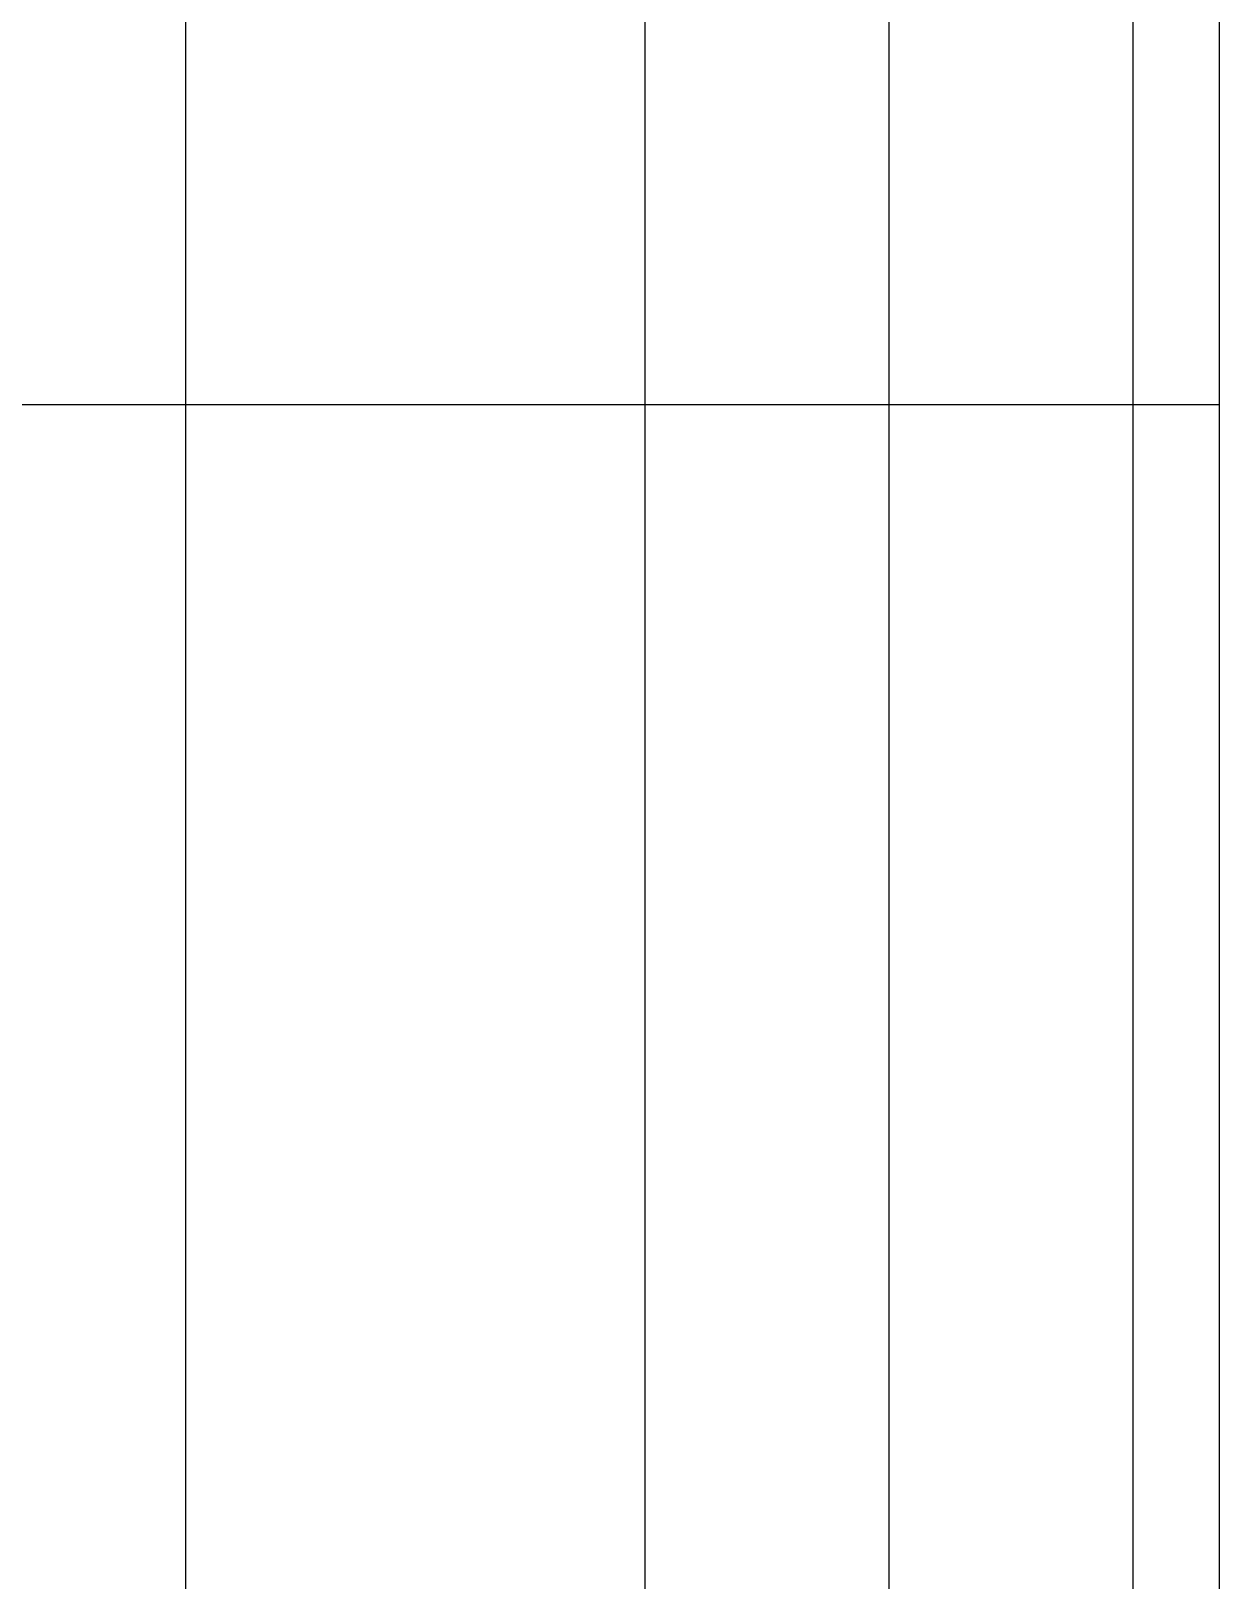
# Model space of a CAD drawing. Header units: millimetres. Extents: x 17311 to 801382, y -242618 to -104888.
# Drawn here: x 157476 to 159545, y -142536 to -139837 of the extents above; entities that cross this region are included whole.
import ezdxf

# ---------------------------------------------------------------- set-up
doc = ezdxf.new("R2010")
doc.units = ezdxf.units.MM
doc.header["$LTSCALE"] = 250
for name, color, linetype in [('A-ELE-5', 5, 'Continuous'), ('A-ELE-7', 7, 'Continuous'), ('A-ELE-8', 8, 'Continuous')]:
    doc.layers.add(name, color=color, linetype=linetype)

# ---------------------------------------------------------------- blocks, each defined once
blk = doc.blocks.new('A$C1b60ea68')
at = {"layer": 'A-ELE-5', "color": 251, "elevation": 0}
blk.add_lwpolyline([(850, 47150), (850, 600), (700, 600)], dxfattribs=at)
at = {"layer": 'A-ELE-7', "color": 251}
for p, q in [((-950, 47150), (-950, 600)), ((275, 47150), (275, 600))]:
    blk.add_line(p, q, dxfattribs=at)
at = {"layer": 'A-ELE-8', "color": 251}
for p, q in [((-150, 47150), (-150, 600)), ((700, 47150), (700, -100)), ((-2774.4, 14750), (850, 14750))]:
    blk.add_line(p, q, dxfattribs=at)

msp = doc.modelspace()

# ---------------------------------------------------------------- block references
msp.add_blockref('A$C1b60ea68', (158695.3, -155238.1))

doc.saveas('drawing.dxf')
